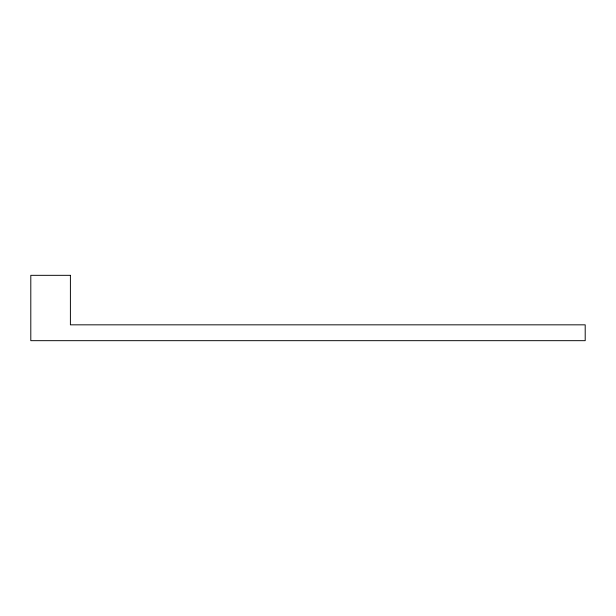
<?xml version="1.0" encoding="UTF-8"?>
<svg xmlns="http://www.w3.org/2000/svg" width="616" height="616" viewBox="0 0 616 616"><rect width="100%" height="100%" fill="white"/><g stroke="black" fill="none" stroke-linecap="round" stroke-linejoin="round"><path stroke-width="0.92" d="M70.401 275.329L30.8 275.329L30.8 340.671L585.2 340.671L585.2 324.832L70.401 324.832L70.401 275.329"/></g></svg>
